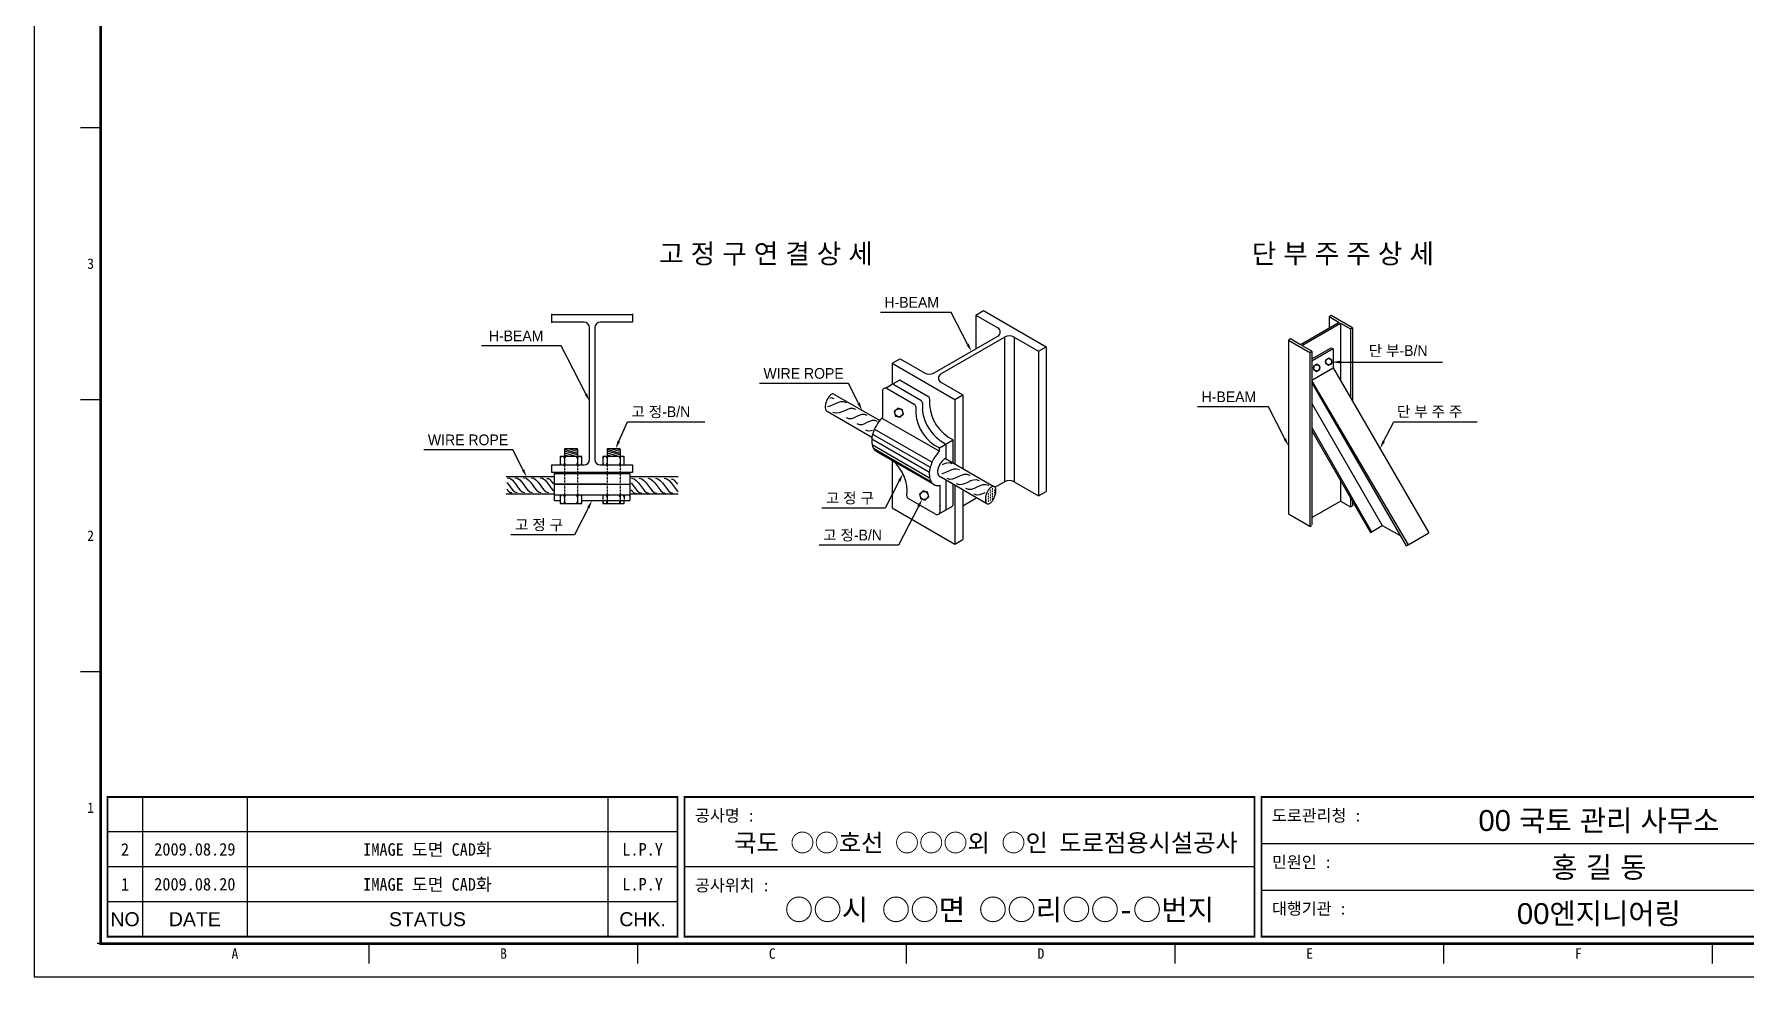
# Model space of a CAD drawing. Header units: millimetres. Extents: x 288 to 1820, y -12 to 598.
# Drawn here: x 958 to 1488, y -12 to 280 of the extents above; entities that cross this region are included whole.
import ezdxf
from ezdxf.enums import TextEntityAlignment as Align

# ---------------------------------------------------------------- set-up
doc = ezdxf.new("R2010")
doc.units = ezdxf.units.MM
doc.header["$LTSCALE"] = 0.2
doc.linetypes.add('HIDDEN', pattern=[9.525, 6.35, -3.175])
for name, color, linetype in [('CC-GSTR-0004', 6, 'Continuous'), ('CZ-DIMT-0002', 7, 'Continuous'), ('CZ-EXST-0002', 1, 'Continuous'), ('CZ-LIN2-0003', 3, 'Continuous'), ('CZ-LINE-0001', 7, 'Continuous'), ('CZ-TEXT-BOX0', 7, 'Continuous'), ('TITLE', 7, 'Continuous')]:
    doc.layers.add(name, color=color, linetype=linetype)
doc.styles.add('견고딕', font='arial.ttf')
doc.styles.add('돋움', font='')
doc.styles.add('돋음체', font='')
doc.styles.get('돋움').set_extended_font_data('Dotum')
doc.styles.get('돋음체').set_extended_font_data('DotumChe')

msp = doc.modelspace()

# ---------------------------------------------------------------- linework, layer by layer
at = {"layer": 'CC-GSTR-0004', "color": 6}
for p, q in [((1220.43, 169.65), (1220.43, 161.51)), ((1221.38, 170.6), (1223.43, 171.79)), ((1221.85, 170.47), (1230.23, 165.63)), ((1223.6, 171.89), (1225.66, 173.07)), ((1223.91, 171.66), (1232.29, 166.82)), ((1226.13, 172.95), (1234.52, 168.11)), ((1230.71, 164.81), (1230.71, 162.72)), ((1232.77, 166), (1232.77, 163.91)), ((1234.99, 167.28), (1234.99, 165.2)), ((1220.22, 161.3), (1238.04, 151.02)), ((1217.13, 154.85), (1234.94, 144.57)), ((1217.39, 156.34), (1235.21, 146.05)), ((1217.96, 157.91), (1235.78, 147.63)), ((1238.04, 152.08), (1242.32, 154.55)), ((1242.32, 147.43), (1242.32, 154.32)), ((1217.22, 153.1), (1235.03, 142.81)), ((1217.61, 151.99), (1235.42, 141.7)), ((1218.58, 150.99), (1236.39, 140.71)), ((1238.04, 151.02), (1238.04, 152.08)), ((1240.09, 153.27), (1240.09, 148.91)), ((1118.94, 144.12), (1142.22, 144.12)), ((1118.94, 140.79), (1118.94, 144.12)), ((1142.22, 144.12), (1142.22, 140.79)), ((1238.48, 143.07), (1238.67, 142.96)), ((1118.94, 140.79), (1135.14, 140.79)), ((1135.14, 140.79), (1118.94, 140.79)), ((1118.94, 137.47), (1118.94, 140.79)), ((1135.14, 140.79), (1142.22, 140.79)), ((1142.22, 140.79), (1142.22, 135.8)), ((1238.24, 132.36), (1238.24, 140.48)), ((1240.09, 142.14), (1240.09, 133.18)), ((1242.32, 134.46), (1242.32, 140.85)), ((1118.94, 135.8), (1118.94, 137.47)), ((1120.74, 137.47), (1118.94, 137.47)), ((1118.94, 135.8), (1120.71, 135.8)), ((1142.22, 137.47), (1127.19, 137.47)), ((1127.36, 135.8), (1142.22, 135.8)), ((1236.82, 131.54), (1228.43, 136.37)), ((1237.93, 131.66), (1242.08, 134.05))]:
    msp.add_line(p, q, dxfattribs=at)
for points in [[(1218.54, 159.05, 0.058752), (1217.43, 156.46, 0.072341), (1217.1, 154.2, 0.106617), (1217.55, 152.11, 0.156851), (1218.54, 151.01, 0.004252), (1218.58, 150.99, 0.022182)], [(1220.43, 161.51, 0.009173), (1220.22, 161.3, 0.058752), (1218.54, 159.05, 0.058752)], [(1236.35, 148.76, 0.058752), (1235.24, 146.18, 0.072341), (1234.91, 143.91, 0.106617), (1235.36, 141.82, 0.156851), (1236.35, 140.73, 0.156851), (1237.79, 140.42, 0.022182), (1238.24, 140.48, 0.072341)], [(1238.04, 151.02, 0.058752), (1236.35, 148.76, 0.043982)], [(1240.09, 148.91, 0.027724), (1239.85, 148.79, 0.072341), (1238.99, 148.11, 0.058752), (1238.19, 147.03, 0.058752)]]:
    msp.add_lwpolyline(points, format="xyb", dxfattribs=at)
for centre, radius, start, end in [((1221.38, 169.65), 0.95, 60, 180), ((1223.43, 170.84), 0.95, 60, 90), ((1225.66, 172.12), 0.95, 60, 90), ((1229.76, 164.81), 0.95, 0, 60), ((1231.82, 166), 0.95, 0, 60), ((1234.04, 167.28), 0.95, 0, 60), ((1248.05, 166.4), 13.12, 185.2557, 243.1853), ((1243.86, 163.93), 13.21, 185.2543, 243.8265), ((1245.92, 165.12), 13.21, 185.2543, 243.8265), ((1241.84, 154.32), 0.475, 0, 52.0753), ((1215.75, 138.65), 12.29, 353.4167, 49.9064), ((1241.3, 144.71), 3.8, 163.4495, 180), ((1239.93, 144.71), 2.43, 180, 187.0733), ((1239.93, 144.71), 2.43, 187.6284, 204.3429), ((1243.17, 144.16), 5.75, 150, 163.4495), ((1238.76, 144.18), 1.15, 204.3429, 240), ((1238.76, 144.18), 1.15, 240, 255.9548), ((1228.91, 137.2), 0.95, 180, 240), ((1239.62, 133.18), 0.475, 300, 0), ((1241.84, 134.46), 0.475, 300, 0), ((1237.29, 132.36), 0.95, 240, 0)]:
    msp.add_arc(centre, radius, start, end, dxfattribs=at)
at = {"layer": 'CC-GSTR-0004'}
msp.add_point((1238.24, 134.18), dxfattribs=at)
at = {"layer": 'CZ-EXST-0002', "linetype": 'Continuous'}
for p, q in [((1120.71, 149.34), (1120.71, 146.88)), ((1127.26, 149.44), (1120.81, 149.44)), ((1122.04, 151.72), (1122.04, 146.78)), ((1126.03, 150.34), (1122.04, 151.56)), ((1126.03, 149.9), (1122.04, 151.01)), ((1122.04, 150.51), (1125.84, 149.44)), ((1122.04, 149.94), (1124.12, 149.44)), ((1125.93, 151.82), (1122.14, 151.82)), ((1126.03, 150.96), (1123.1, 151.82)), ((1126.03, 151.44), (1124.64, 151.82)), ((1126.03, 151.72), (1126.03, 146.78)), ((1127.36, 146.88), (1127.36, 149.34)), ((1133.88, 149.34), (1133.88, 146.88)), ((1140.42, 149.44), (1133.97, 149.44)), ((1135.21, 151.72), (1135.21, 146.78)), ((1139.19, 150.34), (1135.21, 151.56)), ((1139.19, 149.9), (1135.21, 151.01)), ((1135.21, 150.51), (1139, 149.44)), ((1135.21, 149.94), (1137.29, 149.44)), ((1139.1, 151.82), (1135.3, 151.82)), ((1139.19, 150.96), (1136.27, 151.82)), ((1139.19, 151.44), (1137.81, 151.82)), ((1139.19, 151.72), (1139.19, 146.78)), ((1140.52, 146.88), (1140.52, 149.34)), ((1120.81, 146.78), (1127.26, 146.78)), ((1133.97, 146.78), (1140.42, 146.78)), ((1120.71, 137.37), (1120.71, 134.91)), ((1127.26, 137.47), (1120.81, 137.47)), ((1120.81, 134.81), (1127.26, 134.81)), ((1122.04, 137.47), (1122.04, 134.81)), ((1126.03, 137.47), (1126.03, 134.81)), ((1127.36, 134.91), (1127.36, 137.37)), ((1133.88, 135.8), (1133.88, 134.91)), ((1133.97, 134.81), (1140.42, 134.81)), ((1135.21, 137.47), (1135.21, 134.81)), ((1139.19, 137.47), (1139.19, 134.81)), ((1140.52, 134.91), (1140.52, 135.8))]:
    msp.add_line(p, q, dxfattribs=at)
at = {"layer": 'CZ-EXST-0002', "linetype": 'HIDDEN', "ltscale": 0.5}
for p, q in [((1122.04, 146.78), (1122.04, 137.47)), ((1126.03, 146.78), (1126.03, 137.47)), ((1135.21, 146.78), (1135.21, 137.47)), ((1139.19, 146.78), (1139.19, 137.47))]:
    msp.add_line(p, q, dxfattribs=at)
at = {"layer": 'CZ-EXST-0002', "linetype": 'HIDDEN'}
for p, q in [((1133.88, 137.37), (1133.88, 135.8)), ((1140.42, 137.47), (1133.97, 137.47)), ((1140.52, 137.37), (1140.52, 135.8))]:
    msp.add_line(p, q, dxfattribs=at)
at = {"layer": 'CZ-EXST-0002'}
for points in [[(1354.89, 177.96), (1353.9, 177.46), (1353.84, 176.36), (1354.76, 175.74), (1355.75, 176.24), (1355.82, 177.35)], [(1358.62, 179.85), (1357.63, 179.35), (1357.57, 178.25), (1358.49, 177.64), (1359.48, 178.13), (1359.55, 179.24)], [(1226.92, 162.55), (1226.56, 163.97), (1225.15, 164.38), (1224.1, 163.36), (1224.45, 161.94), (1225.86, 161.53)], [(1234.75, 136.92), (1234.4, 138.34), (1232.99, 138.75), (1231.93, 137.73), (1232.28, 136.3), (1233.69, 135.9)]]:
    msp.add_lwpolyline(points, close=True, dxfattribs=at)
for centre, radius in [((1354.83, 176.85), 0.96), ((1358.56, 178.74), 0.96), ((1225.51, 162.95), 1.22), ((1233.34, 137.32), 1.22)]:
    msp.add_circle(centre, radius, dxfattribs=at)
at = {"layer": 'CZ-EXST-0002', "linetype": 'Continuous'}
for centre, radius, start, end in [((1120.81, 149.34), 0.0997, 90, 180), ((1121.37, 148.77), 0.665, 0, 180), ((1122.14, 151.72), 0.0997, 90, 180), ((1122.7, 148.77), 0.665, 90, 180), ((1125.36, 148.77), 0.665, 0, 90), ((1125.93, 151.72), 0.0997, 0, 90), ((1126.69, 148.77), 0.665, 0, 180), ((1127.26, 149.34), 0.0997, 0, 90), ((1133.97, 149.34), 0.0997, 90, 180), ((1134.54, 148.77), 0.665, 0, 180), ((1135.3, 151.72), 0.0997, 90, 180), ((1135.87, 148.77), 0.665, 90, 180), ((1138.53, 148.77), 0.665, 0, 90), ((1139.1, 151.72), 0.0997, 0, 90), ((1139.86, 148.77), 0.665, 0, 180), ((1140.42, 149.34), 0.0997, 0, 90), ((1121.37, 147.44), 0.665, 180, 0), ((1120.81, 146.88), 0.0997, 180, 270), ((1122.7, 147.44), 0.665, 180, 270), ((1125.36, 147.44), 0.665, 270, 0), ((1126.69, 147.44), 0.665, 180, 0), ((1127.26, 146.88), 0.0997, 270, 0), ((1134.54, 147.44), 0.665, 180, 0), ((1133.97, 146.88), 0.0997, 180, 270), ((1135.87, 147.44), 0.665, 180, 270), ((1138.53, 147.44), 0.665, 270, 0), ((1139.86, 147.44), 0.665, 180, 0), ((1140.42, 146.88), 0.0997, 270, 0), ((1120.81, 137.37), 0.0997, 90, 180), ((1121.37, 136.8), 0.665, 0, 180), ((1121.37, 135.47), 0.665, 180, 0), ((1120.81, 134.91), 0.0997, 180, 270), ((1122.7, 136.8), 0.665, 90, 180), ((1122.7, 135.47), 0.665, 180, 270), ((1125.36, 136.8), 0.665, 0, 90), ((1125.36, 135.47), 0.665, 270, 0), ((1126.69, 136.8), 0.665, 0, 180), ((1126.69, 135.47), 0.665, 180, 0), ((1127.26, 137.37), 0.0997, 0, 90), ((1127.26, 134.91), 0.0997, 270, 0), ((1134.54, 135.47), 0.665, 180, 0), ((1133.97, 134.91), 0.0997, 180, 270), ((1135.87, 135.47), 0.665, 180, 270), ((1138.53, 135.47), 0.665, 270, 0), ((1139.86, 135.47), 0.665, 180, 0), ((1140.42, 134.91), 0.0997, 270, 0)]:
    msp.add_arc(centre, radius, start, end, dxfattribs=at)
at = {"layer": 'CZ-EXST-0002', "linetype": 'HIDDEN'}
for centre, radius, start, end in [((1133.97, 137.37), 0.0997, 90, 180), ((1134.54, 136.8), 0.665, 0, 180), ((1135.87, 136.8), 0.665, 90, 180), ((1138.53, 136.8), 0.665, 0, 90), ((1139.86, 136.8), 0.665, 0, 180), ((1140.42, 137.37), 0.0997, 0, 90)]:
    msp.add_arc(centre, radius, start, end, dxfattribs=at)
at = {"layer": 'CZ-EXST-0002', "linetype": 'Continuous'}
msp.add_point((1140.5, 137.44), dxfattribs=at)
at = {"layer": 'CZ-LIN2-0003'}
for p, q in [((1118.11, 193.32), (1143.05, 193.32)), ((1118.11, 191), (1118.11, 193.32)), ((1128.09, 191), (1118.11, 191)), ((1143.05, 191), (1133.08, 191)), ((1143.05, 193.32), (1143.05, 191)), ((1249.32, 193.18), (1251.74, 194.58)), ((1249.32, 193.18), (1249.32, 182.73)), ((1249.32, 193.18), (1256.13, 189.24)), ((1251.74, 194.58), (1271.13, 183.38)), ((1361.77, 190.92), (1349.8, 184.01)), ((1359.3, 193.06), (1358.69, 192.7)), ((1358.69, 192.7), (1361.77, 190.92)), ((1358.69, 192.7), (1358.69, 189.14)), ((1365.9, 189.25), (1359.3, 193.06)), ((1129.75, 148.44), (1129.75, 189.33)), ((1131.41, 189.33), (1131.41, 148.44)), ((1236.43, 175.29), (1256.13, 186.66)), ((1238.47, 174.97), (1258.17, 186.34)), ((1258.17, 186.34), (1258.17, 141.57)), ((1261.15, 186.34), (1261.15, 141.57)), ((1261.15, 186.34), (1268.71, 181.98)), ((1346.72, 185.79), (1346.11, 185.44)), ((1346.11, 185.44), (1346.11, 131.65)), ((1346.11, 185.44), (1352.73, 181.61)), ((1349.8, 184.01), (1346.72, 185.79)), ((1350.24, 183.76), (1362.21, 190.67)), ((1362.21, 190.67), (1362.21, 172.92)), ((1362.21, 190.67), (1365.29, 188.89)), ((1365.29, 188.89), (1365.9, 189.25)), ((1365.29, 188.89), (1365.29, 167.61)), ((1365.9, 189.25), (1365.9, 166.55)), ((1268.71, 181.98), (1271.13, 183.38)), ((1268.71, 181.98), (1268.71, 137.2)), ((1271.13, 183.38), (1271.13, 138.6)), ((1353.32, 181.98), (1350.24, 183.76)), ((1352.73, 181.61), (1352.71, 127.84)), ((1352.73, 181.61), (1353.32, 181.98)), ((1353.32, 179.62), (1359.33, 183.09)), ((1353.32, 181.98), (1353.32, 128.2)), ((1359.95, 182.74), (1353.35, 178.93)), ((1359.33, 183.09), (1359.95, 182.74)), ((1359.95, 182.74), (1359.95, 176.82)), ((1223.47, 178.25), (1225.89, 179.65)), ((1223.47, 178.25), (1242.86, 167.06)), ((1223.47, 178.25), (1223.47, 171.79)), ((1225.89, 179.65), (1233.45, 175.29)), ((1353.32, 172.99), (1359.95, 176.82)), ((1359.95, 176.82), (1389.53, 125.77)), ((1238.47, 172.39), (1245.28, 168.45)), ((1353.32, 172.73), (1383.13, 122.08)), ((1353.32, 172.17), (1382.49, 121.72)), ((1242.86, 167.06), (1245.28, 168.45)), ((1242.86, 167.06), (1242.86, 147.12)), ((1245.28, 168.45), (1245.28, 145.72)), ((1353.32, 165.84), (1375.1, 128)), ((1353.32, 157.32), (1371.46, 125.9)), ((1353.35, 158.33), (1371.79, 126.09)), ((1118.11, 146.78), (1128.09, 146.78)), ((1118.11, 144.45), (1118.11, 146.78)), ((1143.05, 144.45), (1118.11, 144.45)), ((1133.08, 146.78), (1143.05, 146.78)), ((1143.05, 146.78), (1143.05, 144.45)), ((1223.47, 148.17), (1223.47, 133.47)), ((1242.86, 140.54), (1242.86, 122.28)), ((1245.28, 139.14), (1245.28, 123.68)), ((1255.26, 139.89), (1258.17, 141.57)), ((1261.15, 141.57), (1268.71, 137.2)), ((1268.71, 137.2), (1271.13, 138.6)), ((1362.21, 141.92), (1362.21, 135.6)), ((1223.47, 133.47), (1242.86, 122.28)), ((1245.28, 134.12), (1249.36, 136.48)), ((1353.32, 130.47), (1362.21, 135.6)), ((1362.21, 135.6), (1365.29, 133.82)), ((1365.29, 136.59), (1365.29, 133.82)), ((1365.29, 133.82), (1365.9, 134.18)), ((1365.9, 135.52), (1365.9, 134.18)), ((1346.11, 131.65), (1352.71, 127.84)), ((1352.74, 127.77), (1353.25, 128.07)), ((1352.74, 127.79), (1352.76, 127.78)), ((1371.46, 125.9), (1375.13, 128.01)), ((1375.1, 128), (1380.64, 124.93)), ((1242.86, 122.28), (1245.28, 123.68)), ((1382.49, 121.72), (1383.13, 122.08)), ((1383.13, 122.08), (1389.59, 125.8))]:
    msp.add_line(p, q, dxfattribs=at)
for centre, radius, start, end in [((1128.09, 189.33), 1.66, 0, 90), ((1133.08, 189.33), 1.66, 90, 180), ((1255.38, 187.95), 1.49, 300, 60), ((1259.66, 183.76), 2.99, 60, 120), ((1234.94, 177.87), 2.99, 240, 300), ((1239.22, 173.68), 1.49, 120, 240), ((1128.09, 148.44), 1.66, 270, 0), ((1133.08, 148.44), 1.66, 180, 270), ((1259.66, 138.98), 2.99, 60, 120)]:
    msp.add_arc(centre, radius, start, end, dxfattribs=at)
for p in [(1118.11, 193.32), (1118.11, 193.32), (1118.11, 191), (1143.05, 193.32), (1143.05, 193.32)]:
    msp.add_point(p, dxfattribs=at)
at = {"layer": 'CZ-LINE-0001'}
for p, q in [((1203.79, 164.85), (1203.42, 164.83)), ((1204.67, 165.15), (1203.79, 164.85)), ((1204.62, 167.55), (1204.05, 167.51)), ((1205.53, 167.25), (1204.62, 167.55)), ((1205.57, 165.57), (1204.67, 165.15)), ((1205.39, 168.75), (1219.57, 160.56)), ((1206.49, 165.98), (1205.57, 165.57)), ((1207.41, 166.28), (1206.49, 165.98)), ((1208.33, 166.34), (1207.41, 166.28)), ((1209.25, 166.03), (1208.33, 166.34)), ((1210.42, 164.26), (1209.59, 163.98)), ((1211.27, 164.29), (1210.42, 164.26)), ((1212.16, 163.98), (1211.27, 164.29)), ((1203.28, 163.39), (1217.18, 155.36)), ((1206.06, 162.8), (1205.05, 163.05)), ((1207.01, 162.88), (1206.06, 162.8)), ((1207.9, 163.18), (1207.01, 162.88)), ((1208.75, 163.59), (1207.9, 163.18)), ((1209.59, 163.98), (1208.75, 163.59)), ((1210.11, 161.06), (1209.33, 161.38)), ((1210.87, 161.1), (1210.11, 161.06)), ((1211.63, 161.36), (1210.87, 161.1)), ((1212.4, 161.75), (1211.63, 161.36)), ((1213.18, 162.13), (1212.4, 161.75)), ((1213.34, 159.2), (1212.56, 159.51)), ((1213.99, 162.39), (1213.18, 162.13)), ((1214.1, 159.23), (1213.34, 159.2)), ((1214.83, 162.43), (1213.99, 162.39)), ((1214.86, 159.5), (1214.1, 159.23)), ((1215.71, 162.11), (1214.83, 162.43)), ((1215.63, 159.88), (1214.86, 159.5)), ((1216.41, 160.26), (1215.63, 159.88)), ((1217.22, 160.53), (1216.41, 160.26)), ((1218.06, 160.56), (1217.22, 160.53)), ((1218.94, 160.25), (1218.06, 160.56)), ((1216.03, 157.24), (1215.23, 157.54)), ((1216.88, 157.3), (1216.03, 157.24)), ((1217.33, 157.45), (1216.88, 157.3)), ((1239.91, 148.82), (1254.95, 140.13)), ((1118.94, 143.12), (1103.98, 143.12)), ((1157.18, 143.12), (1142.22, 143.12)), ((1238.86, 144.05), (1238.81, 144.04)), ((1239.73, 144.35), (1238.86, 144.05)), ((1239.29, 147.05), (1238.87, 146.85)), ((1240.21, 147.34), (1239.29, 147.05)), ((1240.63, 144.76), (1239.73, 144.35)), ((1241.13, 147.4), (1240.21, 147.34)), ((1241.55, 145.18), (1240.63, 144.76)), ((1242.05, 147.09), (1241.13, 147.4)), ((1242.47, 145.48), (1241.55, 145.18)), ((1243.39, 145.53), (1242.47, 145.48)), ((1243.87, 143.08), (1242.97, 142.67)), ((1244.31, 145.23), (1243.39, 145.53)), ((1244.78, 143.5), (1243.87, 143.08)), ((1245.7, 143.8), (1244.78, 143.5)), ((1246.63, 143.85), (1245.7, 143.8)), ((1247.54, 143.55), (1246.63, 143.85)), ((1103.98, 137.8), (1118.94, 137.8)), ((1104.18, 139.3), (1104.42, 138.97)), ((1104.21, 141.4), (1104.81, 140.59)), ((1104.29, 142.85), (1105.06, 142.67)), ((1104.42, 138.97), (1104.61, 138.72)), ((1104.61, 138.72), (1104.76, 138.53)), ((1104.76, 138.53), (1104.91, 138.41)), ((1104.81, 140.59), (1105.42, 139.75)), ((1104.91, 138.41), (1105.06, 138.32)), ((1105.06, 142.67), (1105.77, 142.16)), ((1105.06, 138.32), (1105.23, 138.27)), ((1105.23, 138.27), (1105.44, 138.23)), ((1105.42, 139.75), (1106.03, 139.01)), ((1105.44, 138.23), (1105.71, 138.19)), ((1105.77, 142.16), (1106.43, 141.43)), ((1106.03, 139.01), (1106.68, 138.48)), ((1106.43, 141.43), (1107.05, 140.59)), ((1106.66, 142.85), (1107.44, 142.67)), ((1106.68, 138.48), (1107.37, 138.27)), ((1107.05, 140.59), (1107.66, 139.75)), ((1107.44, 142.67), (1108.14, 142.16)), ((1107.66, 139.75), (1108.28, 139.01)), ((1108.14, 142.16), (1108.8, 141.43)), ((1108.28, 139.01), (1108.92, 138.48)), ((1108.8, 141.43), (1109.42, 140.59)), ((1108.92, 138.48), (1109.61, 138.27)), ((1109.33, 142.85), (1110.1, 142.67)), ((1109.42, 140.59), (1110.03, 139.75)), ((1110.03, 139.75), (1110.65, 139.01)), ((1110.1, 142.67), (1110.81, 142.16)), ((1110.65, 139.01), (1111.29, 138.48)), ((1110.81, 142.16), (1111.47, 141.43)), ((1111.29, 138.48), (1111.98, 138.27)), ((1111.47, 141.43), (1112.09, 140.59)), ((1111.7, 142.85), (1112.48, 142.67)), ((1112.09, 140.59), (1112.7, 139.75)), ((1112.48, 142.67), (1113.18, 142.16)), ((1112.7, 139.75), (1113.32, 139.01)), ((1113.18, 142.16), (1113.84, 141.43)), ((1113.32, 139.01), (1113.96, 138.48)), ((1113.84, 141.43), (1114.46, 140.59)), ((1113.96, 138.48), (1114.65, 138.27)), ((1114.44, 142.85), (1115.22, 142.67)), ((1114.46, 140.59), (1115.07, 139.75)), ((1115.07, 139.75), (1115.69, 139.01)), ((1115.22, 142.67), (1115.92, 142.16)), ((1115.69, 139.01), (1116.33, 138.48)), ((1115.92, 142.16), (1116.58, 141.43)), ((1116.33, 138.48), (1117.02, 138.27)), ((1116.58, 142.64), (1116.83, 142.61)), ((1116.58, 141.43), (1117.2, 140.59)), ((1116.83, 142.61), (1117.04, 142.57)), ((1117.04, 142.57), (1117.21, 142.5)), ((1117.2, 140.59), (1117.81, 139.75)), ((1117.21, 142.5), (1117.39, 142.38)), ((1117.39, 142.38), (1117.58, 142.18)), ((1117.58, 142.18), (1117.81, 141.9)), ((1117.81, 141.9), (1118.1, 141.51)), ((1117.81, 139.75), (1118.43, 139.01)), ((1118.1, 141.51), (1118.48, 140.98)), ((1118.43, 139.01), (1118.71, 138.78)), ((1142.22, 137.8), (1157.18, 137.8)), ((1142.65, 139.1), (1142.88, 138.77)), ((1142.67, 141.2), (1143.27, 140.4)), ((1142.75, 142.66), (1143.53, 142.47)), ((1142.88, 138.77), (1143.07, 138.52)), ((1143.07, 138.52), (1143.23, 138.34)), ((1143.23, 138.34), (1143.37, 138.21)), ((1143.27, 140.4), (1143.88, 139.56)), ((1143.37, 138.21), (1143.52, 138.13)), ((1143.52, 138.13), (1143.69, 138.07)), ((1143.53, 142.47), (1144.24, 141.96)), ((1143.69, 138.07), (1143.91, 138.03)), ((1143.88, 139.56), (1144.5, 138.82)), ((1143.91, 138.03), (1144.18, 137.99)), ((1144.24, 141.96), (1144.89, 141.23)), ((1144.5, 138.82), (1145.14, 138.29)), ((1144.89, 141.23), (1145.51, 140.4)), ((1145.12, 142.66), (1145.9, 142.47)), ((1145.14, 138.29), (1145.83, 138.07)), ((1145.51, 140.4), (1146.12, 139.56)), ((1145.9, 142.47), (1146.61, 141.96)), ((1146.12, 139.56), (1146.74, 138.82)), ((1146.61, 141.96), (1147.26, 141.23)), ((1146.74, 138.82), (1147.39, 138.29)), ((1147.26, 141.23), (1147.89, 140.4)), ((1147.39, 138.29), (1148.08, 138.07)), ((1147.79, 142.66), (1148.57, 142.47)), ((1147.89, 140.4), (1148.5, 139.56)), ((1148.5, 139.56), (1149.11, 138.82)), ((1148.57, 142.47), (1149.28, 141.96)), ((1149.11, 138.82), (1149.76, 138.29)), ((1149.28, 141.96), (1149.93, 141.23)), ((1149.76, 138.29), (1150.45, 138.07)), ((1149.93, 141.23), (1150.55, 140.4)), ((1150.16, 142.66), (1150.94, 142.47)), ((1150.55, 140.4), (1151.16, 139.56)), ((1150.94, 142.47), (1151.65, 141.96)), ((1151.16, 139.56), (1151.78, 138.82)), ((1151.65, 141.96), (1152.3, 141.23)), ((1151.78, 138.82), (1152.42, 138.29)), ((1152.3, 141.23), (1152.92, 140.4)), ((1152.42, 138.29), (1153.12, 138.07)), ((1152.91, 142.66), (1153.68, 142.47)), ((1152.92, 140.4), (1153.53, 139.56)), ((1153.53, 139.56), (1154.15, 138.82)), ((1153.68, 142.47), (1154.39, 141.96)), ((1154.15, 138.82), (1154.8, 138.29)), ((1154.39, 141.96), (1155.04, 141.23)), ((1154.8, 138.29), (1155.49, 138.07)), ((1155.04, 142.45), (1155.3, 142.42)), ((1155.04, 141.23), (1155.67, 140.4)), ((1155.3, 142.42), (1155.5, 142.38)), ((1155.5, 142.38), (1155.68, 142.31)), ((1155.67, 140.4), (1156.28, 139.56)), ((1155.68, 142.31), (1155.85, 142.18)), ((1155.85, 142.18), (1156.04, 141.99)), ((1156.04, 141.99), (1156.27, 141.7)), ((1156.27, 141.7), (1156.56, 141.31)), ((1156.28, 139.56), (1156.89, 138.82)), ((1156.56, 141.31), (1156.94, 140.79)), ((1156.89, 138.82), (1157.18, 138.58)), ((1238.67, 142.96), (1252.69, 134.87)), ((1241.24, 142.31), (1240.43, 142.62)), ((1242.09, 142.37), (1241.24, 142.31)), ((1242.97, 142.67), (1242.09, 142.37)), ((1244.15, 140.63), (1243.34, 140.94)), ((1245, 140.69), (1244.15, 140.63)), ((1245.87, 140.99), (1245, 140.69)), ((1246.77, 141.4), (1245.87, 140.99)), ((1247.06, 139.14), (1246.25, 139.45)), ((1247.69, 141.82), (1246.77, 141.4)), ((1247.9, 139.2), (1247.06, 139.14)), ((1248.61, 142.12), (1247.69, 141.82)), ((1248.78, 139.49), (1247.9, 139.2)), ((1249.53, 142.17), (1248.61, 142.12)), ((1249.68, 139.91), (1248.78, 139.49)), ((1249.64, 137.46), (1248.83, 137.77)), ((1250.45, 141.87), (1249.53, 142.17)), ((1250.6, 140.33), (1249.68, 139.91)), ((1251.37, 137.82), (1250.49, 137.52)), ((1251.52, 140.63), (1250.6, 140.33)), ((1252.07, 138.14), (1251.37, 137.82)), ((1252.44, 140.68), (1251.52, 140.63)), ((1253.36, 140.38), (1252.44, 140.68)), ((1250.49, 137.52), (1249.64, 137.46))]:
    msp.add_line(p, q, dxfattribs=at)
for points in [[(1246.79, 184.15), (1241.73, 194), (1219.8, 194)], [(1128.61, 168.78), (1120.97, 183.62), (1096.27, 183.62)], [(1362.01, 178.63), (1393.78, 178.63)], [(1213, 165.91), (1209.87, 172), (1182.35, 172)], [(1344.96, 154.91), (1339.9, 164.76), (1317.92, 164.76)], [(1138.82, 154.1), (1141.48, 160.13), (1165.43, 160.13)], [(1375.56, 154.08), (1378.7, 160.17), (1404.55, 160.17)], [(1109.13, 145.34), (1106, 151.43), (1078.47, 151.43)], [(1225.64, 141.85), (1221.31, 133.43), (1201.65, 133.43)], [(1129.41, 133.58), (1125.08, 125.17), (1105.43, 125.17)], [(1231.58, 133.95), (1225.41, 121.96), (1200.81, 121.96)]]:
    msp.add_lwpolyline(points, dxfattribs=at)
for centre, radius, start, end in [((1206.42, 164.75), 3.72, 169.4702, 183.5486), ((1204.77, 164.65), 2.07, 183.5486, 206.9405), ((1208.81, 164.31), 6.15, 158.5281, 169.4702), ((1208.81, 164.31), 6.15, 147.5861, 158.5281), ((1206.76, 165.61), 3.72, 133.5077, 147.5861), ((1205.62, 166.81), 2.07, 110.1158, 133.5077), ((1205.14, 168.12), 0.675, 68.5281, 110.1158), ((1203.53, 164.02), 0.675, 206.9405, 248.5281), ((1258.38, 135.69), 6.15, 158.5281, 169.4702), ((1258.38, 135.69), 6.15, 147.5861, 158.5281), ((1253.17, 137.84), 0.0754, 0, 180), ((1253.17, 137.84), 0.0754, 180, 0), ((1256.33, 136.99), 3.72, 133.5077, 147.5861), ((1253.82, 138.97), 0.0754, 0, 180), ((1253.82, 138.97), 0.0754, 180, 0), ((1253.82, 138.22), 0.0754, 0, 180), ((1253.82, 138.22), 0.0754, 180, 0), ((1255.19, 138.19), 2.07, 110.1158, 133.5077), ((1254.47, 139.35), 0.0754, 0, 180), ((1254.47, 139.35), 0.0754, 180, 0), ((1254.47, 138.59), 0.0754, 0, 180), ((1254.47, 138.59), 0.0754, 0, 180), ((1254.47, 138.59), 0.0754, 180, 0), ((1254.47, 138.59), 0.0754, 180, 0), ((1254.47, 137.84), 0.0754, 0, 180), ((1254.47, 137.84), 0.0754, 180, 0), ((1254.71, 139.5), 0.675, 68.5281, 110.1158), ((1254.71, 139.5), 0.675, 26.9405, 68.5281), ((1255.13, 138.97), 0.0754, 0, 180), ((1255.13, 138.97), 0.0754, 180, 0), ((1255.13, 138.22), 0.0754, 0, 180), ((1255.13, 138.22), 0.0754, 180, 0), ((1249.43, 139.21), 6.15, 338.5281, 349.4702), ((1253.47, 138.87), 2.07, 3.5486, 26.9405), ((1251.82, 138.77), 3.72, 349.4702, 3.5486), ((1255.99, 136.14), 3.72, 169.4702, 183.5486), ((1254.34, 136.03), 2.07, 183.5486, 206.9405), ((1252.52, 135.95), 0.0754, 0, 180), ((1252.52, 135.95), 0.0754, 180, 0), ((1253.1, 135.4), 0.675, 206.9405, 248.5281), ((1253.1, 135.4), 0.675, 248.5281, 290.1158), ((1253.17, 137.08), 0.0754, 0, 180), ((1253.17, 137.08), 0.0754, 180, 0), ((1253.17, 136.33), 0.0754, 0, 180), ((1253.17, 136.33), 0.0754, 180, 0), ((1253.17, 135.58), 0.0754, 0, 180), ((1253.17, 135.58), 0.0754, 180, 0), ((1252.62, 136.71), 2.07, 290.1158, 313.5077), ((1253.82, 137.46), 0.0754, 0, 180), ((1253.82, 137.46), 0.0754, 180, 0), ((1253.82, 136.71), 0.0754, 0, 180), ((1253.82, 136.71), 0.0754, 180, 0), ((1253.82, 135.95), 0.0754, 0, 180), ((1253.82, 135.95), 0.0754, 180, 0), ((1251.48, 137.91), 3.72, 313.5077, 327.5861), ((1254.47, 137.08), 0.0754, 0, 180), ((1254.47, 137.08), 0.0754, 180, 0), ((1254.47, 136.33), 0.0754, 0, 180), ((1254.47, 136.33), 0.0754, 180, 0), ((1249.43, 139.21), 6.15, 327.5861, 338.5281)]:
    msp.add_arc(centre, radius, start, end, dxfattribs=at)
for points in [[(1247.16, 184.34), (1247.94, 181.93), (1246.42, 183.96)], [(1362.01, 178.21), (1359.51, 178.63), (1362.01, 179.04)], [(1128.98, 168.97), (1129.75, 166.56), (1128.24, 168.59)], [(1213.38, 166.1), (1214.15, 163.69), (1212.63, 165.72)], [(1139.2, 153.93), (1137.81, 151.82), (1138.43, 154.27)], [(1345.33, 155.1), (1346.11, 152.69), (1344.59, 154.72)], [(1375.93, 153.88), (1374.42, 151.85), (1375.19, 154.27)], [(1109.5, 145.53), (1110.28, 143.12), (1108.76, 145.15)], [(1225.27, 142.04), (1226.78, 144.07), (1226.01, 141.66)], [(1129.04, 133.77), (1130.55, 135.8), (1129.78, 133.39)], [(1231.21, 134.14), (1232.72, 136.18), (1231.95, 133.76)]]:
    msp.add_solid(points, dxfattribs=at)
at = {"layer": 'TITLE', "color": 7, "linetype": 'Continuous'}
for p, q in [((978.41, 251.16), (972.25, 251.16)), ((978.41, 166.97), (972.25, 166.97)), ((978.41, 82.79), (972.25, 82.79)), ((1061.57, -7.56), (1061.57, -1.4)), ((1144.73, -7.56), (1144.73, -1.4)), ((1227.9, -7.56), (1227.9, -1.4)), ((1311.06, -7.56), (1311.06, -1.4)), ((1394.22, -7.56), (1394.22, -1.4)), ((1477.38, -7.56), (1477.38, -1.4))]:
    msp.add_line(p, q, dxfattribs=at)
at = {"layer": 'TITLE', "ltscale": 150}
for p, q in [((991.38, 43.99), (991.38, 0.76)), ((1023.8, 43.99), (1023.8, 0.76)), ((1135.39, 43.99), (1135.39, 0.76)), ((1157, 33.18), (980.57, 33.18)), ((1337.75, 29.58), (1514.18, 29.58)), ((1157, 22.37), (980.57, 22.37)), ((1335.59, 22.37), (1159.16, 22.37)), ((1157, 11.57), (980.57, 11.57)), ((1337.75, 15.17), (1514.18, 15.17))]:
    msp.add_line(p, q, dxfattribs=at)
at = {"layer": 'TITLE'}
msp.add_line((1810.25, -1.4), (977.39, -1.4), dxfattribs=at)
msp.add_lwpolyline([(957.88, -11.66), (1820.28, -11.66), (1820.28, 598.18), (957.88, 598.18)], close=True, dxfattribs=at)
at = {"layer": 'TITLE', "linetype": 'Continuous', "const_width": 0.821}
msp.add_lwpolyline([(978.41, -1.4), (978.41, 587.92), (1810.02, 587.92), (1810.02, -1.4)], close=True, dxfattribs=at)
at = {"layer": 'TITLE', "ltscale": 150, "const_width": 0.54}
for points in [[(980.57, 43.99), (1157, 43.99), (1157, 0.76), (980.57, 0.76)], [(1159.16, 43.99), (1335.59, 43.99), (1335.59, 0.76), (1159.16, 0.76)], [(1514.18, 0.76), (1337.75, 0.76), (1337.75, 43.99), (1514.18, 43.99)]]:
    msp.add_lwpolyline(points, close=True, dxfattribs=at)

# ---------------------------------------------------------------- texts
at = {"layer": 'CZ-DIMT-0002', "linetype": 'ByBlock', "style": '돋움'}
for s, p in [('H-BEAM', (1221.05, 195.47)), ('H-BEAM', (1098.6, 185.09)), ('단 부-B/N', (1370.93, 180.52)), ('WIRE ROPE', (1183.6, 173.47)), ('H-BEAM', (1319.22, 166.23)), ('고 정-B/N', (1142.73, 161.6)), ('단 부 주 주', (1379.67, 161.64)), ('WIRE ROPE', (1079.73, 152.9)), ('고 정 구', (1202.9, 134.9)), ('고 정 구', (1106.68, 126.63)), ('고 정-B/N', (1202.06, 123.43))]:
    msp.add_text(s, height=3.317, dxfattribs=at).set_placement(p)
at = {"layer": 'CZ-TEXT-BOX0', "linetype": 'ByBlock', "style": '돋움'}
for s, p in [('고 정 구 연 결 상 세', (1184.37, 212.19)), ('단 부 주 주 상 세', (1362.92, 212.19))]:
    msp.add_text(s, height=6.0308, dxfattribs=at).set_placement(p, align=Align.MIDDLE_CENTER)
at = {"layer": 'TITLE', "color": 3, "linetype": 'Continuous', "style": '돋음체'}
for s, p in [('3', (975.33, 209.08)), ('2', (975.33, 124.89)), ('1', (975.33, 40.7)), ('A', (1019.99, -4.48)), ('B', (1103.15, -4.48)), ('C', (1186.31, -4.48)), ('D', (1269.48, -4.48)), ('E', (1352.64, -4.48)), ('F', (1435.8, -4.48))]:
    msp.add_text(s, height=3.24, dxfattribs=at).set_placement(p, align=Align.MIDDLE)
at = {"layer": 'TITLE', "style": '돋음체'}
for s, p in [('공사명 : ', (1162.4, 36.42)), ('도로관리청 :', (1340.99, 36.42)), ('민원인 :', (1340.99, 22.01)), ('공사위치 :', (1162.4, 14.81)), ('대행기관 :', (1340.99, 7.6))]:
    msp.add_text(s, height=3.674, dxfattribs=at).set_placement(p)
at = {"layer": 'TITLE', "color": 7, "linetype": 'Continuous'}
for s, height, style, p in [('00 국토 관리 사무소', 6.4842, '견고딕', (1442.18, 36.78)), ('국도 ○○호선 ○○○외 ○인 도로점용시설공사', 5.5, '돋음체', (1252.48, 29.88)), ('홍 길 동', 6.484, '견고딕', (1442.18, 22.37)), ('○○시 ○○면 ○○리○○-○번지', 6.4842, '돋음체', (1256.6, 9.18)), ('00엔지니어링', 6.484, '견고딕', (1442.18, 7.96))]:
    msp.add_text(s, height=height, dxfattribs=dict(at, style=style)).set_placement(p, align=Align.MIDDLE)
at = {"layer": 'TITLE', "color": 1, "linetype": 'Continuous', "style": '돋음체'}
msp.add_text('2', height=3.89, dxfattribs=at).set_placement((985.98, 27.78), align=Align.MIDDLE)
at = {"layer": 'TITLE', "linetype": 'Continuous'}
for s, height, style, p in [('2009.08.29', 3.891, '돋음체', (1007.59, 27.78)), ('L.P.Y', 3.891, '돋음체', (1146.19, 27.78)), ('1', 3.89, '돋음체', (985.98, 16.97)), ('2009.08.20', 3.891, '돋음체', (1007.59, 16.97)), ('L.P.Y', 3.891, '돋음체', (1146.19, 16.97)), ('NO', 4.323, '견고딕', (985.98, 6.16)), ('DATE', 4.323, '견고딕', (1007.59, 6.16)), ('STATUS', 4.323, '견고딕', (1079.59, 6.16)), ('CHK.', 4.323, '견고딕', (1146.19, 6.16))]:
    msp.add_text(s, height=height, dxfattribs=dict(at, style=style)).set_placement(p, align=Align.MIDDLE)
at = {"layer": 'TITLE', "style": '돋음체'}
for p in [(1079.59, 27.78), (1079.59, 16.97)]:
    msp.add_text('IMAGE 도면 CAD화', height=3.8905, dxfattribs=at).set_placement(p, align=Align.MIDDLE)

doc.saveas('drawing.dxf')
